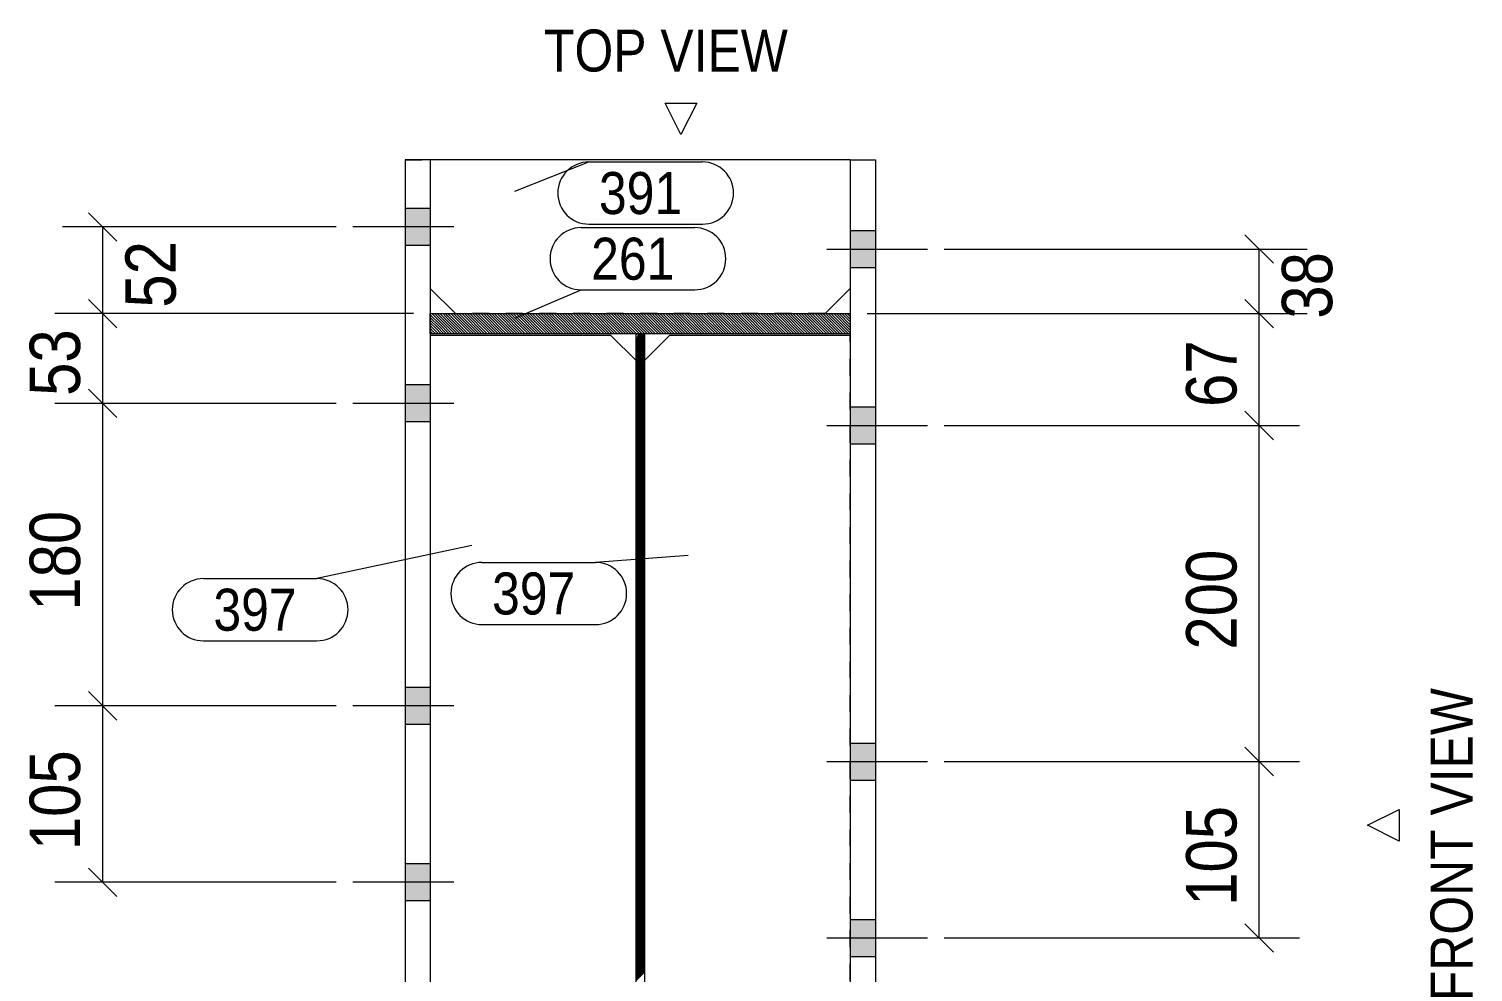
# Model space of a CAD drawing. Header units: millimetres. Extents: x 2 to 825, y 1 to 579.
# Drawn here: x 438.3 to 524.3, y 93 to 149.1 of the extents above; entities that cross this region are included whole.
import ezdxf

# ---------------------------------------------------------------- set-up
doc = ezdxf.new("R2010")
doc.units = ezdxf.units.MM
doc.linetypes.add('XKITLINE00', pattern=[0])
doc.linetypes.add('XKITLINE01', pattern=[4, 1, -1, 1, -1])
for name, color, linetype, lineweight in [('Bolt', 3, 'Continuous', 0), ('Dimensions', 7, 'Continuous', 0), ('OtherObjectType', 7, 'Continuous', 0), ('Part', 2, 'Continuous', 0), ('PartMark', 7, 'Continuous', 0)]:
    doc.layers.add(name, color=color, linetype=linetype, lineweight=lineweight)
doc.styles.add('ARIAL', font='ARIAL.TTF')

# ---------------------------------------------------------------- blocks, each defined once
blk = doc.blocks.new('*A1')
at = {"layer": 'Part', "color": 7, "linetype": 'XKITLINE00', "lineweight": 0}
for p, q in [((474.423, 130.542), (474.854, 130.974)), ((474.423, 130.475), (474.906, 130.958)), ((474.423, 130.408), (474.917, 130.902)), ((474.423, 130.34), (474.923, 130.84)), ((474.423, 130.273), (474.923, 130.773)), ((474.423, 130.206), (474.923, 130.706)), ((474.426, 130.612), (474.79, 130.976)), ((474.441, 130.695), (474.722, 130.976)), ((474.487, 130.809), (474.655, 130.976)), ((474.423, 130.138), (474.923, 130.638)), ((474.423, 130.071), (474.923, 130.571)), ((474.423, 130.003), (474.923, 130.503)), ((474.423, 129.936), (474.923, 130.436)), ((474.423, 129.869), (474.923, 130.369)), ((474.423, 129.801), (474.923, 130.301)), ((474.423, 129.734), (474.923, 130.234)), ((474.423, 129.667), (474.923, 130.167)), ((474.423, 129.599), (474.923, 130.099)), ((474.423, 129.532), (474.923, 130.032)), ((474.423, 129.465), (474.923, 129.965)), ((474.423, 129.397), (474.923, 129.897)), ((474.423, 129.33), (474.923, 129.83)), ((474.423, 129.263), (474.923, 129.763)), ((474.423, 129.195), (474.923, 129.695)), ((474.423, 129.128), (474.923, 129.628)), ((474.423, 129.061), (474.923, 129.561)), ((474.423, 128.993), (474.923, 129.493)), ((474.423, 128.926), (474.923, 129.426)), ((474.423, 128.858), (474.923, 129.358)), ((474.423, 128.791), (474.923, 129.291)), ((474.423, 128.724), (474.923, 129.224)), ((474.423, 128.656), (474.923, 129.156)), ((474.423, 128.589), (474.923, 129.089)), ((474.423, 128.522), (474.923, 129.022)), ((474.423, 128.454), (474.923, 128.954)), ((474.423, 128.387), (474.923, 128.887)), ((474.423, 128.32), (474.923, 128.82)), ((474.423, 128.252), (474.923, 128.752)), ((474.423, 128.185), (474.923, 128.685)), ((474.423, 128.118), (474.923, 128.618)), ((474.423, 128.05), (474.923, 128.55)), ((474.423, 127.983), (474.923, 128.483)), ((474.423, 127.916), (474.923, 128.416)), ((474.423, 127.848), (474.923, 128.348)), ((474.423, 127.781), (474.923, 128.281)), ((474.423, 127.714), (474.923, 128.214)), ((474.423, 127.646), (474.923, 128.146)), ((474.423, 127.579), (474.923, 128.079)), ((474.423, 127.511), (474.923, 128.011)), ((474.423, 127.444), (474.923, 127.944)), ((474.423, 127.377), (474.923, 127.877)), ((474.423, 127.309), (474.923, 127.809)), ((474.423, 127.242), (474.923, 127.742)), ((474.423, 127.175), (474.923, 127.675)), ((474.423, 127.107), (474.923, 127.607)), ((474.423, 127.04), (474.923, 127.54)), ((474.423, 126.973), (474.923, 127.473)), ((474.423, 126.905), (474.923, 127.405)), ((474.423, 126.838), (474.923, 127.338)), ((474.423, 126.771), (474.923, 127.271)), ((474.423, 126.703), (474.923, 127.203)), ((474.423, 126.636), (474.923, 127.136)), ((474.423, 126.569), (474.923, 127.069)), ((474.423, 126.501), (474.923, 127.001)), ((474.423, 126.434), (474.923, 126.934)), ((474.423, 126.366), (474.923, 126.866)), ((474.423, 126.299), (474.923, 126.799)), ((474.423, 126.232), (474.923, 126.732)), ((474.423, 126.164), (474.923, 126.664)), ((474.423, 126.097), (474.923, 126.597)), ((474.423, 126.03), (474.923, 126.53)), ((474.423, 125.962), (474.923, 126.462)), ((474.423, 125.895), (474.923, 126.395)), ((474.423, 125.828), (474.923, 126.328)), ((474.423, 125.76), (474.923, 126.26)), ((474.423, 125.693), (474.923, 126.193)), ((474.423, 125.626), (474.923, 126.126)), ((474.423, 125.558), (474.923, 126.058)), ((474.423, 125.491), (474.923, 125.991)), ((474.423, 125.424), (474.923, 125.924)), ((474.423, 125.356), (474.923, 125.856)), ((474.423, 125.289), (474.923, 125.789)), ((474.423, 125.221), (474.923, 125.721)), ((474.423, 125.154), (474.923, 125.654)), ((474.423, 125.087), (474.923, 125.587)), ((474.423, 125.019), (474.923, 125.519)), ((474.423, 124.952), (474.923, 125.452)), ((474.423, 124.885), (474.923, 125.385)), ((474.423, 124.817), (474.923, 125.317)), ((474.423, 124.75), (474.923, 125.25)), ((474.423, 124.683), (474.923, 125.183)), ((474.423, 124.615), (474.923, 125.115)), ((474.423, 124.548), (474.923, 125.048)), ((474.423, 124.481), (474.923, 124.981)), ((474.423, 124.413), (474.923, 124.913)), ((474.423, 124.346), (474.923, 124.846)), ((474.423, 124.279), (474.923, 124.779)), ((474.423, 124.211), (474.923, 124.711)), ((474.423, 124.144), (474.923, 124.644)), ((474.423, 124.076), (474.923, 124.576)), ((474.423, 124.009), (474.923, 124.509)), ((474.423, 123.942), (474.923, 124.442)), ((474.423, 123.874), (474.923, 124.374)), ((474.423, 123.807), (474.923, 124.307)), ((474.423, 123.74), (474.923, 124.24)), ((474.423, 123.672), (474.923, 124.172)), ((474.423, 123.605), (474.923, 124.105)), ((474.423, 123.538), (474.923, 124.038)), ((474.423, 123.47), (474.923, 123.97)), ((474.423, 123.403), (474.923, 123.903)), ((474.423, 123.336), (474.923, 123.836)), ((474.423, 123.268), (474.923, 123.768)), ((474.423, 123.201), (474.923, 123.701)), ((474.423, 123.134), (474.923, 123.634)), ((474.423, 123.066), (474.923, 123.566)), ((474.423, 122.999), (474.923, 123.499)), ((474.423, 122.932), (474.923, 123.432)), ((474.423, 122.864), (474.923, 123.364)), ((474.423, 122.797), (474.923, 123.297)), ((474.423, 122.729), (474.923, 123.229)), ((474.423, 122.662), (474.923, 123.162)), ((474.423, 122.595), (474.923, 123.095)), ((474.423, 122.527), (474.923, 123.027)), ((474.423, 122.46), (474.923, 122.96)), ((474.423, 122.393), (474.923, 122.893)), ((474.423, 122.325), (474.923, 122.825)), ((474.423, 122.258), (474.923, 122.758)), ((474.423, 122.191), (474.923, 122.691)), ((474.423, 122.123), (474.923, 122.623)), ((474.423, 122.056), (474.923, 122.556)), ((474.423, 121.989), (474.923, 122.489)), ((474.423, 121.921), (474.923, 122.421)), ((474.423, 121.854), (474.923, 122.354)), ((474.423, 121.787), (474.923, 122.287)), ((474.423, 121.719), (474.923, 122.219)), ((474.423, 121.652), (474.923, 122.152)), ((474.423, 121.584), (474.923, 122.084)), ((474.423, 121.517), (474.923, 122.017)), ((474.423, 121.45), (474.923, 121.95)), ((474.423, 121.382), (474.923, 121.882)), ((474.423, 121.315), (474.923, 121.815)), ((474.423, 121.248), (474.923, 121.748)), ((474.423, 121.18), (474.923, 121.68)), ((474.423, 121.113), (474.923, 121.613)), ((474.423, 121.046), (474.923, 121.546)), ((474.423, 120.978), (474.923, 121.478)), ((474.423, 120.911), (474.923, 121.411)), ((474.423, 120.844), (474.923, 121.344)), ((474.423, 120.776), (474.923, 121.276)), ((474.423, 120.709), (474.923, 121.209)), ((474.423, 120.642), (474.923, 121.142)), ((474.423, 120.574), (474.923, 121.074)), ((474.423, 120.507), (474.923, 121.007)), ((474.423, 120.439), (474.923, 120.939)), ((474.423, 120.372), (474.923, 120.872)), ((474.423, 120.305), (474.923, 120.805)), ((474.423, 120.237), (474.923, 120.737)), ((474.423, 120.17), (474.923, 120.67)), ((474.423, 120.103), (474.923, 120.603)), ((474.423, 120.035), (474.923, 120.535)), ((474.423, 119.968), (474.923, 120.468)), ((474.423, 119.901), (474.923, 120.401)), ((474.423, 119.833), (474.923, 120.333)), ((474.423, 119.766), (474.923, 120.266)), ((474.423, 119.699), (474.923, 120.199)), ((474.423, 119.631), (474.923, 120.131)), ((474.423, 119.564), (474.923, 120.064)), ((474.423, 119.497), (474.923, 119.997)), ((474.423, 119.429), (474.923, 119.929)), ((474.423, 119.362), (474.923, 119.862)), ((474.423, 119.295), (474.923, 119.795)), ((474.423, 119.227), (474.923, 119.727)), ((474.423, 119.16), (474.923, 119.66)), ((474.423, 119.092), (474.923, 119.592)), ((474.423, 119.025), (474.923, 119.525)), ((474.423, 118.958), (474.923, 119.458)), ((474.423, 118.89), (474.923, 119.39)), ((474.423, 118.823), (474.923, 119.323)), ((474.423, 118.756), (474.923, 119.256)), ((474.423, 118.688), (474.923, 119.188)), ((474.423, 118.621), (474.923, 119.121)), ((474.423, 118.554), (474.923, 119.054)), ((474.423, 118.486), (474.923, 118.986)), ((474.423, 118.419), (474.923, 118.919)), ((474.423, 118.352), (474.923, 118.852)), ((474.423, 118.284), (474.923, 118.784)), ((474.423, 118.217), (474.923, 118.717)), ((474.423, 118.15), (474.923, 118.65)), ((474.423, 118.082), (474.923, 118.582)), ((474.423, 118.015), (474.923, 118.515)), ((474.423, 117.947), (474.923, 118.447)), ((474.423, 117.88), (474.923, 118.38)), ((474.423, 117.813), (474.923, 118.313)), ((474.423, 117.745), (474.923, 118.245)), ((474.423, 117.678), (474.923, 118.178)), ((474.423, 117.611), (474.923, 118.111)), ((474.423, 117.543), (474.923, 118.043)), ((474.423, 117.476), (474.923, 117.976)), ((474.423, 117.409), (474.923, 117.909)), ((474.423, 117.341), (474.923, 117.841)), ((474.423, 117.274), (474.923, 117.774)), ((474.423, 117.207), (474.923, 117.707)), ((474.423, 117.139), (474.923, 117.639)), ((474.423, 117.072), (474.923, 117.572)), ((474.423, 117.005), (474.923, 117.505)), ((474.423, 116.937), (474.923, 117.437)), ((474.423, 116.87), (474.923, 117.37)), ((474.423, 116.802), (474.923, 117.302)), ((474.423, 116.735), (474.923, 117.235)), ((474.423, 116.668), (474.923, 117.168)), ((474.423, 116.6), (474.923, 117.1)), ((474.423, 116.533), (474.923, 117.033)), ((474.423, 116.466), (474.923, 116.966)), ((474.423, 116.398), (474.923, 116.898)), ((474.423, 116.331), (474.923, 116.831)), ((474.423, 116.264), (474.923, 116.764)), ((474.423, 116.196), (474.923, 116.696)), ((474.423, 116.129), (474.923, 116.629)), ((474.423, 116.062), (474.923, 116.562)), ((474.423, 115.994), (474.923, 116.494)), ((474.423, 115.927), (474.923, 116.427)), ((474.423, 115.86), (474.923, 116.36)), ((474.423, 115.792), (474.923, 116.292)), ((474.423, 115.725), (474.923, 116.225)), ((474.423, 115.658), (474.923, 116.158)), ((474.423, 115.59), (474.923, 116.09)), ((474.423, 115.523), (474.923, 116.023)), ((474.423, 115.455), (474.923, 115.955)), ((474.423, 115.388), (474.923, 115.888)), ((474.423, 115.321), (474.923, 115.821)), ((474.423, 115.253), (474.923, 115.753)), ((474.423, 115.186), (474.923, 115.686)), ((474.423, 115.119), (474.923, 115.619)), ((474.423, 115.051), (474.923, 115.551)), ((474.423, 114.984), (474.923, 115.484)), ((474.423, 114.917), (474.923, 115.417)), ((474.423, 114.849), (474.923, 115.349)), ((474.423, 114.782), (474.923, 115.282)), ((474.423, 114.715), (474.923, 115.215)), ((474.423, 114.647), (474.923, 115.147)), ((474.423, 114.58), (474.923, 115.08)), ((474.423, 114.513), (474.923, 115.013)), ((474.423, 114.445), (474.923, 114.945)), ((474.423, 114.378), (474.923, 114.878)), ((474.423, 114.31), (474.923, 114.81)), ((474.423, 114.243), (474.923, 114.743)), ((474.423, 114.176), (474.923, 114.676)), ((474.423, 114.108), (474.923, 114.608)), ((474.423, 114.041), (474.923, 114.541)), ((474.423, 113.974), (474.923, 114.474)), ((474.423, 113.906), (474.923, 114.406)), ((474.423, 113.839), (474.923, 114.339)), ((474.423, 113.772), (474.923, 114.272)), ((474.423, 113.704), (474.923, 114.204)), ((474.423, 113.637), (474.923, 114.137)), ((474.423, 113.57), (474.923, 114.07)), ((474.423, 113.502), (474.923, 114.002)), ((474.423, 113.435), (474.923, 113.935)), ((474.423, 113.368), (474.923, 113.868)), ((474.423, 113.3), (474.923, 113.8)), ((474.423, 113.233), (474.923, 113.733)), ((474.423, 113.165), (474.923, 113.665)), ((474.423, 113.098), (474.923, 113.598)), ((474.423, 113.031), (474.923, 113.531)), ((474.423, 112.963), (474.923, 113.463)), ((474.423, 112.896), (474.923, 113.396)), ((474.423, 112.829), (474.923, 113.329)), ((474.423, 112.761), (474.923, 113.261)), ((474.423, 112.694), (474.923, 113.194)), ((474.423, 112.627), (474.923, 113.127)), ((474.423, 112.559), (474.923, 113.059)), ((474.423, 112.492), (474.923, 112.992)), ((474.423, 112.425), (474.923, 112.925)), ((474.423, 112.357), (474.923, 112.857)), ((474.423, 112.29), (474.923, 112.79)), ((474.423, 112.223), (474.923, 112.723)), ((474.423, 112.155), (474.923, 112.655)), ((474.423, 112.088), (474.923, 112.588)), ((474.423, 112.021), (474.923, 112.521)), ((474.423, 111.953), (474.923, 112.453)), ((474.423, 111.886), (474.923, 112.386)), ((474.423, 111.818), (474.923, 112.318)), ((474.423, 111.751), (474.923, 112.251)), ((474.423, 111.684), (474.923, 112.184)), ((474.423, 111.616), (474.923, 112.116)), ((474.423, 111.549), (474.923, 112.049)), ((474.423, 111.482), (474.923, 111.982)), ((474.423, 111.414), (474.923, 111.914)), ((474.423, 111.347), (474.923, 111.847)), ((474.423, 111.28), (474.923, 111.78)), ((474.423, 111.212), (474.923, 111.712)), ((474.423, 111.145), (474.923, 111.645)), ((474.423, 111.078), (474.923, 111.578)), ((474.423, 111.01), (474.923, 111.51)), ((474.423, 110.943), (474.923, 111.443)), ((474.423, 110.876), (474.923, 111.376)), ((474.423, 110.808), (474.923, 111.308)), ((474.454, 110.772), (474.923, 111.241)), ((474.488, 110.738), (474.923, 111.173)), ((474.521, 110.704), (474.923, 111.106)), ((474.555, 110.671), (474.923, 111.039)), ((474.589, 110.637), (474.923, 110.971)), ((474.423, 110.741), (474.454, 110.772)), ((474.423, 110.673), (474.488, 110.738)), ((474.423, 110.606), (474.521, 110.704)), ((474.423, 110.539), (474.555, 110.671)), ((474.423, 110.471), (474.589, 110.637)), ((474.423, 110.404), (474.622, 110.603)), ((474.423, 110.337), (474.656, 110.57)), ((474.423, 110.269), (474.69, 110.536)), ((474.423, 110.202), (474.723, 110.502)), ((474.423, 110.135), (474.757, 110.469)), ((474.423, 110.067), (474.791, 110.435)), ((474.423, 110), (474.824, 110.401)), ((474.423, 109.933), (474.858, 110.368)), ((474.423, 109.865), (474.892, 110.334)), ((474.423, 109.798), (474.923, 110.298)), ((474.423, 109.731), (474.923, 110.231)), ((474.423, 109.663), (474.923, 110.163)), ((474.423, 109.596), (474.923, 110.096)), ((474.622, 110.603), (474.923, 110.904)), ((474.656, 110.57), (474.923, 110.837)), ((474.69, 110.536), (474.923, 110.769)), ((474.723, 110.502), (474.923, 110.702)), ((474.757, 110.469), (474.923, 110.635)), ((474.791, 110.435), (474.923, 110.567)), ((474.824, 110.401), (474.923, 110.5)), ((474.858, 110.368), (474.923, 110.433)), ((474.892, 110.334), (474.923, 110.365)), ((474.423, 109.528), (474.923, 110.028)), ((474.423, 109.461), (474.923, 109.961)), ((474.423, 109.394), (474.923, 109.894)), ((474.423, 109.326), (474.923, 109.826)), ((474.423, 109.259), (474.923, 109.759)), ((474.423, 109.192), (474.923, 109.692)), ((474.423, 109.124), (474.923, 109.624)), ((474.423, 109.057), (474.923, 109.557)), ((474.423, 108.99), (474.923, 109.49)), ((474.423, 108.922), (474.923, 109.422)), ((474.423, 108.855), (474.923, 109.355)), ((474.423, 108.788), (474.923, 109.288)), ((474.423, 108.72), (474.923, 109.22)), ((474.423, 108.653), (474.923, 109.153)), ((474.423, 108.586), (474.923, 109.086)), ((474.423, 108.518), (474.923, 109.018)), ((474.423, 108.451), (474.923, 108.951)), ((474.423, 108.383), (474.923, 108.883)), ((474.423, 108.316), (474.923, 108.816)), ((474.423, 108.249), (474.923, 108.749)), ((474.423, 108.181), (474.923, 108.681)), ((474.423, 108.114), (474.923, 108.614)), ((474.423, 108.047), (474.923, 108.547)), ((474.423, 107.979), (474.923, 108.479)), ((474.423, 107.912), (474.923, 108.412)), ((474.423, 107.845), (474.923, 108.345)), ((474.423, 107.777), (474.923, 108.277)), ((474.423, 107.71), (474.923, 108.21)), ((474.423, 107.643), (474.923, 108.143)), ((474.423, 107.575), (474.923, 108.075)), ((474.423, 107.508), (474.923, 108.008)), ((474.423, 107.441), (474.923, 107.941)), ((474.423, 107.373), (474.923, 107.873)), ((474.423, 107.306), (474.923, 107.806)), ((474.423, 107.239), (474.923, 107.739)), ((474.423, 107.171), (474.923, 107.671)), ((474.423, 107.104), (474.923, 107.604)), ((474.423, 107.036), (474.923, 107.536)), ((474.423, 106.969), (474.923, 107.469)), ((474.423, 106.902), (474.923, 107.402)), ((474.423, 106.834), (474.923, 107.334)), ((474.423, 106.767), (474.923, 107.267)), ((474.423, 106.7), (474.923, 107.2)), ((474.423, 106.632), (474.923, 107.132)), ((474.423, 106.565), (474.923, 107.065)), ((474.423, 106.498), (474.923, 106.998)), ((474.423, 106.43), (474.923, 106.93)), ((474.423, 106.363), (474.923, 106.863)), ((474.423, 106.296), (474.923, 106.796)), ((474.423, 106.228), (474.923, 106.728)), ((474.423, 106.161), (474.923, 106.661)), ((474.423, 106.094), (474.923, 106.594)), ((474.423, 106.026), (474.923, 106.526)), ((474.423, 105.959), (474.923, 106.459)), ((474.423, 105.891), (474.923, 106.391)), ((474.423, 105.824), (474.923, 106.324)), ((474.423, 105.757), (474.923, 106.257)), ((474.423, 105.689), (474.923, 106.189)), ((474.423, 105.622), (474.923, 106.122)), ((474.423, 105.555), (474.923, 106.055)), ((474.423, 105.487), (474.923, 105.987)), ((474.423, 105.42), (474.923, 105.92)), ((474.423, 105.353), (474.923, 105.853)), ((474.423, 105.285), (474.923, 105.785)), ((474.423, 105.218), (474.923, 105.718)), ((474.423, 105.151), (474.923, 105.651)), ((474.423, 105.083), (474.923, 105.583)), ((474.423, 105.016), (474.923, 105.516)), ((474.423, 104.949), (474.923, 105.449)), ((474.423, 104.881), (474.923, 105.381)), ((474.423, 104.814), (474.923, 105.314)), ((474.423, 104.746), (474.923, 105.246)), ((474.423, 104.679), (474.923, 105.179)), ((474.423, 104.612), (474.923, 105.112)), ((474.423, 104.544), (474.923, 105.044)), ((474.423, 104.477), (474.923, 104.977)), ((474.423, 104.41), (474.923, 104.91)), ((474.423, 104.342), (474.923, 104.842)), ((474.423, 104.275), (474.923, 104.775)), ((474.423, 104.208), (474.923, 104.708)), ((474.423, 104.14), (474.923, 104.64)), ((474.423, 104.073), (474.923, 104.573)), ((474.423, 104.006), (474.923, 104.506)), ((474.423, 103.938), (474.923, 104.438)), ((474.423, 103.871), (474.923, 104.371)), ((474.423, 103.804), (474.923, 104.304)), ((474.423, 103.736), (474.923, 104.236)), ((474.423, 103.669), (474.923, 104.169)), ((474.423, 103.602), (474.923, 104.102)), ((474.423, 103.534), (474.923, 104.034)), ((474.423, 103.467), (474.923, 103.967)), ((474.423, 103.399), (474.923, 103.899)), ((474.423, 103.332), (474.923, 103.832)), ((474.423, 103.265), (474.923, 103.765)), ((474.423, 103.197), (474.923, 103.697)), ((474.423, 103.13), (474.923, 103.63)), ((474.423, 103.063), (474.923, 103.563)), ((474.423, 102.995), (474.923, 103.495)), ((474.423, 102.928), (474.923, 103.428)), ((474.423, 102.861), (474.923, 103.361)), ((474.423, 102.793), (474.923, 103.293)), ((474.423, 102.726), (474.923, 103.226)), ((474.423, 102.659), (474.923, 103.159)), ((474.423, 102.591), (474.923, 103.091)), ((474.423, 102.524), (474.923, 103.024)), ((474.423, 102.457), (474.923, 102.957)), ((474.423, 102.389), (474.923, 102.889)), ((474.423, 102.322), (474.923, 102.822)), ((474.423, 102.254), (474.923, 102.754)), ((474.423, 102.187), (474.923, 102.687)), ((474.423, 102.12), (474.923, 102.62)), ((474.423, 102.052), (474.923, 102.552)), ((474.423, 101.985), (474.923, 102.485)), ((474.423, 101.918), (474.923, 102.418)), ((474.423, 101.85), (474.923, 102.35)), ((474.423, 101.783), (474.923, 102.283)), ((474.423, 101.716), (474.923, 102.216)), ((474.423, 101.648), (474.923, 102.148)), ((474.423, 101.581), (474.923, 102.081)), ((474.423, 101.514), (474.923, 102.014)), ((474.423, 101.446), (474.923, 101.946)), ((474.423, 101.379), (474.923, 101.879)), ((474.423, 101.312), (474.923, 101.812)), ((474.423, 101.244), (474.923, 101.744)), ((474.423, 101.177), (474.923, 101.677)), ((474.423, 101.109), (474.923, 101.609)), ((474.423, 101.042), (474.923, 101.542)), ((474.423, 100.975), (474.923, 101.475)), ((474.423, 100.907), (474.923, 101.407)), ((474.423, 100.84), (474.923, 101.34)), ((474.423, 100.773), (474.923, 101.273)), ((474.423, 100.705), (474.923, 101.205)), ((474.423, 100.638), (474.923, 101.138)), ((474.423, 100.571), (474.923, 101.071)), ((474.423, 100.503), (474.923, 101.003)), ((474.423, 100.436), (474.923, 100.936)), ((474.423, 100.369), (474.923, 100.869)), ((474.423, 100.301), (474.923, 100.801)), ((474.423, 100.234), (474.923, 100.734)), ((474.423, 100.167), (474.923, 100.667)), ((474.423, 100.099), (474.923, 100.599)), ((474.423, 100.032), (474.923, 100.532)), ((474.423, 99.965), (474.923, 100.465)), ((474.423, 99.897), (474.923, 100.397)), ((474.423, 99.83), (474.923, 100.33)), ((474.423, 99.762), (474.923, 100.262)), ((474.423, 99.695), (474.923, 100.195)), ((474.423, 99.628), (474.923, 100.128)), ((474.423, 99.56), (474.923, 100.06)), ((474.423, 99.493), (474.923, 99.993)), ((474.423, 99.426), (474.923, 99.926)), ((474.423, 99.358), (474.923, 99.858)), ((474.423, 99.291), (474.923, 99.791)), ((474.423, 99.224), (474.923, 99.724)), ((474.423, 99.156), (474.923, 99.656)), ((474.423, 99.089), (474.923, 99.589)), ((474.423, 99.022), (474.923, 99.522)), ((474.423, 98.954), (474.923, 99.454)), ((474.423, 98.887), (474.923, 99.387)), ((474.423, 98.82), (474.923, 99.32)), ((474.423, 98.752), (474.923, 99.252)), ((474.423, 98.685), (474.923, 99.185)), ((474.423, 98.617), (474.923, 99.117)), ((474.423, 98.55), (474.923, 99.05)), ((474.423, 98.483), (474.923, 98.983)), ((474.423, 98.415), (474.923, 98.915)), ((474.423, 98.348), (474.923, 98.848)), ((474.423, 98.281), (474.923, 98.781)), ((474.423, 98.213), (474.923, 98.713)), ((474.423, 98.146), (474.923, 98.646)), ((474.423, 98.079), (474.923, 98.579)), ((474.423, 98.011), (474.923, 98.511)), ((474.423, 97.944), (474.923, 98.444)), ((474.423, 97.877), (474.923, 98.377)), ((474.423, 97.809), (474.923, 98.309)), ((474.423, 97.742), (474.923, 98.242)), ((474.423, 97.675), (474.923, 98.175)), ((474.423, 97.607), (474.923, 98.107)), ((474.423, 97.54), (474.923, 98.04)), ((474.423, 97.472), (474.923, 97.972)), ((474.423, 97.405), (474.923, 97.905)), ((474.423, 97.338), (474.923, 97.838)), ((474.423, 97.27), (474.923, 97.77)), ((474.423, 97.203), (474.923, 97.703)), ((474.423, 97.136), (474.923, 97.636)), ((474.423, 97.068), (474.923, 97.568)), ((474.423, 97.001), (474.923, 97.501)), ((474.423, 96.934), (474.923, 97.434)), ((474.423, 96.866), (474.923, 97.366)), ((474.423, 96.799), (474.923, 97.299)), ((474.423, 96.732), (474.923, 97.232)), ((474.423, 96.664), (474.923, 97.164)), ((474.423, 96.597), (474.923, 97.097)), ((474.423, 96.53), (474.923, 97.03)), ((474.423, 96.462), (474.923, 96.962)), ((474.423, 96.395), (474.923, 96.895)), ((474.423, 96.328), (474.923, 96.828)), ((474.423, 96.26), (474.923, 96.76)), ((474.423, 96.193), (474.923, 96.693)), ((474.423, 96.125), (474.923, 96.625)), ((474.423, 96.058), (474.923, 96.558)), ((474.423, 95.991), (474.923, 96.491)), ((474.423, 95.923), (474.923, 96.423)), ((474.423, 95.856), (474.923, 96.356)), ((474.423, 95.789), (474.923, 96.289)), ((474.423, 95.721), (474.923, 96.221)), ((474.423, 95.654), (474.923, 96.154)), ((474.423, 95.587), (474.923, 96.087)), ((474.423, 95.519), (474.923, 96.019)), ((474.423, 95.452), (474.923, 95.952)), ((474.423, 95.385), (474.923, 95.885)), ((474.423, 95.317), (474.923, 95.817)), ((474.423, 95.25), (474.923, 95.75)), ((474.423, 95.183), (474.923, 95.683)), ((474.423, 95.115), (474.923, 95.615)), ((474.423, 95.048), (474.923, 95.548)), ((474.423, 94.98), (474.923, 95.48)), ((474.423, 94.913), (474.923, 95.413)), ((474.423, 94.846), (474.923, 95.346)), ((474.423, 94.778), (474.923, 95.278)), ((474.423, 94.711), (474.923, 95.211)), ((474.423, 94.644), (474.923, 95.144)), ((474.423, 94.576), (474.923, 95.076)), ((474.423, 94.509), (474.923, 95.009)), ((474.423, 94.442), (474.923, 94.942)), ((474.423, 94.374), (474.923, 94.874)), ((474.423, 94.307), (474.923, 94.807)), ((474.423, 94.24), (474.923, 94.74)), ((474.423, 94.172), (474.923, 94.672)), ((474.423, 94.105), (474.923, 94.605)), ((474.423, 94.038), (474.923, 94.538)), ((474.423, 93.97), (474.923, 94.47)), ((474.423, 93.903), (474.923, 94.403)), ((474.423, 93.835), (474.923, 94.335)), ((474.423, 93.768), (474.923, 94.268)), ((474.423, 93.701), (474.923, 94.201)), ((474.423, 93.633), (474.923, 94.133)), ((474.423, 93.566), (474.923, 94.066)), ((474.423, 93.499), (474.923, 93.999)), ((474.423, 93.431), (474.923, 93.931)), ((474.423, 93.364), (474.923, 93.864)), ((474.423, 93.297), (474.923, 93.797)), ((474.423, 93.229), (474.923, 93.729)), ((474.423, 93.162), (474.923, 93.662)), ((474.423, 93.095), (474.923, 93.595)), ((474.423, 93.027), (474.923, 93.527)), ((474.423, 92.96), (474.923, 93.46)), ((474.423, 92.893), (474.923, 93.393)), ((474.423, 92.825), (474.923, 93.325)), ((474.423, 92.758), (474.923, 93.258)), ((474.423, 92.691), (474.923, 93.191)), ((474.423, 92.623), (474.923, 93.123)), ((474.423, 92.556), (474.923, 93.056)), ((474.423, 92.488), (474.923, 92.988))]:
    blk.add_line(p, q, dxfattribs=at)
blk = doc.blocks.new('*A2')
at = {"layer": 'Part', "color": 7, "linetype": 'XKITLINE00', "lineweight": 0}
for p, q in [((462.739, 131.542), (462.173, 132.108)), ((462.658, 131.461), (462.173, 131.946)), ((462.577, 131.381), (462.173, 131.785)), ((462.496, 131.3), (462.173, 131.623)), ((462.819, 131.623), (462.266, 132.176)), ((462.9, 131.704), (462.428, 132.176)), ((462.981, 131.785), (462.589, 132.176)), ((463.062, 131.866), (462.751, 132.176)), ((463.466, 130.976), (462.819, 131.623)), ((463.628, 130.976), (462.9, 131.704)), ((463.143, 131.946), (462.913, 132.176)), ((463.789, 130.976), (462.981, 131.785)), ((463.951, 130.976), (463.062, 131.866)), ((463.224, 132.027), (463.074, 132.176)), ((464.113, 130.976), (463.143, 131.946)), ((464.274, 130.976), (463.224, 132.027)), ((463.304, 132.108), (463.236, 132.176)), ((464.436, 130.976), (463.304, 132.108)), ((464.598, 130.976), (463.398, 132.176)), ((464.759, 130.976), (463.559, 132.176)), ((464.921, 130.976), (463.721, 132.176)), ((465.082, 130.976), (463.882, 132.176)), ((465.244, 130.976), (464.044, 132.176)), ((465.406, 130.976), (464.206, 132.176)), ((465.567, 130.976), (464.367, 132.176)), ((465.729, 130.976), (464.529, 132.176)), ((465.891, 130.976), (464.691, 132.176)), ((466.052, 130.976), (464.852, 132.176)), ((466.214, 130.976), (465.014, 132.176)), ((466.376, 130.976), (465.176, 132.176)), ((466.537, 130.976), (465.337, 132.176)), ((466.699, 130.976), (465.499, 132.176)), ((466.861, 130.976), (465.661, 132.176)), ((467.022, 130.976), (465.822, 132.176)), ((467.184, 130.976), (465.984, 132.176)), ((467.346, 130.976), (466.146, 132.176)), ((467.507, 130.976), (466.307, 132.176)), ((467.669, 130.976), (466.469, 132.176)), ((467.83, 130.976), (466.63, 132.176)), ((467.992, 130.976), (466.792, 132.176)), ((468.154, 130.976), (466.954, 132.176)), ((468.315, 130.976), (467.115, 132.176)), ((468.477, 130.976), (467.277, 132.176)), ((468.639, 130.976), (467.439, 132.176)), ((468.8, 130.976), (467.6, 132.176)), ((468.962, 130.976), (467.762, 132.176)), ((469.124, 130.976), (467.924, 132.176)), ((469.285, 130.976), (468.085, 132.176)), ((469.447, 130.976), (468.247, 132.176)), ((469.609, 130.976), (468.409, 132.176)), ((469.77, 130.976), (468.57, 132.176)), ((469.932, 130.976), (468.732, 132.176)), ((470.093, 130.976), (468.893, 132.176)), ((470.255, 130.976), (469.055, 132.176)), ((470.417, 130.976), (469.217, 132.176)), ((470.578, 130.976), (469.378, 132.176)), ((470.74, 130.976), (469.54, 132.176)), ((470.902, 130.976), (469.702, 132.176)), ((471.063, 130.976), (469.863, 132.176)), ((471.225, 130.976), (470.025, 132.176)), ((471.387, 130.976), (470.187, 132.176)), ((471.548, 130.976), (470.348, 132.176)), ((471.71, 130.976), (470.51, 132.176)), ((471.872, 130.976), (470.672, 132.176)), ((472.033, 130.976), (470.833, 132.176)), ((472.195, 130.976), (470.995, 132.176)), ((472.356, 130.976), (471.156, 132.176)), ((472.518, 130.976), (471.318, 132.176)), ((472.68, 130.976), (471.48, 132.176)), ((472.841, 130.976), (471.641, 132.176)), ((473.003, 130.976), (471.803, 132.176)), ((473.165, 130.976), (471.965, 132.176)), ((473.326, 130.976), (472.126, 132.176)), ((473.488, 130.976), (472.288, 132.176)), ((473.65, 130.976), (472.45, 132.176)), ((473.811, 130.976), (472.611, 132.176)), ((473.973, 130.976), (472.773, 132.176)), ((474.135, 130.976), (472.935, 132.176)), ((474.296, 130.976), (473.096, 132.176)), ((474.458, 130.976), (473.258, 132.176)), ((474.62, 130.976), (473.42, 132.176)), ((474.781, 130.976), (473.581, 132.176)), ((474.943, 130.976), (473.743, 132.176)), ((475.104, 130.976), (473.904, 132.176)), ((475.266, 130.976), (474.066, 132.176)), ((475.428, 130.976), (474.228, 132.176)), ((475.589, 130.976), (474.389, 132.176)), ((475.751, 130.976), (474.551, 132.176)), ((475.913, 130.976), (474.713, 132.176)), ((476.074, 130.976), (474.874, 132.176)), ((476.236, 130.976), (475.036, 132.176)), ((476.398, 130.976), (475.198, 132.176)), ((476.559, 130.976), (475.359, 132.176)), ((476.721, 130.976), (475.521, 132.176)), ((476.883, 130.976), (475.683, 132.176)), ((477.044, 130.976), (475.844, 132.176)), ((477.206, 130.976), (476.006, 132.176)), ((477.367, 130.976), (476.167, 132.176)), ((477.529, 130.976), (476.329, 132.176)), ((477.691, 130.976), (476.491, 132.176)), ((477.852, 130.976), (476.652, 132.176)), ((478.014, 130.976), (476.814, 132.176)), ((478.176, 130.976), (476.976, 132.176)), ((478.337, 130.976), (477.137, 132.176)), ((478.499, 130.976), (477.299, 132.176)), ((478.661, 130.976), (477.461, 132.176)), ((478.822, 130.976), (477.622, 132.176)), ((478.984, 130.976), (477.784, 132.176)), ((479.146, 130.976), (477.946, 132.176)), ((479.307, 130.976), (478.107, 132.176)), ((479.469, 130.976), (478.269, 132.176)), ((479.63, 130.976), (478.43, 132.176)), ((479.792, 130.976), (478.592, 132.176)), ((479.954, 130.976), (478.754, 132.176)), ((480.115, 130.976), (478.915, 132.176)), ((480.277, 130.976), (479.077, 132.176)), ((480.439, 130.976), (479.239, 132.176)), ((480.6, 130.976), (479.4, 132.176)), ((480.762, 130.976), (479.562, 132.176)), ((480.924, 130.976), (479.724, 132.176)), ((481.085, 130.976), (479.885, 132.176)), ((481.247, 130.976), (480.047, 132.176)), ((481.409, 130.976), (480.209, 132.176)), ((481.57, 130.976), (480.37, 132.176)), ((481.732, 130.976), (480.532, 132.176)), ((481.894, 130.976), (480.694, 132.176)), ((482.055, 130.976), (480.855, 132.176)), ((482.217, 130.976), (481.017, 132.176)), ((482.378, 130.976), (481.178, 132.176)), ((482.54, 130.976), (481.34, 132.176)), ((482.702, 130.976), (481.502, 132.176)), ((482.863, 130.976), (481.663, 132.176)), ((483.025, 130.976), (481.825, 132.176)), ((483.187, 130.976), (481.987, 132.176)), ((483.348, 130.976), (482.148, 132.176)), ((483.51, 130.976), (482.31, 132.176)), ((483.672, 130.976), (482.472, 132.176)), ((483.833, 130.976), (482.633, 132.176)), ((483.995, 130.976), (482.795, 132.176)), ((484.157, 130.976), (482.957, 132.176)), ((484.318, 130.976), (483.118, 132.176)), ((484.48, 130.976), (483.28, 132.176)), ((484.641, 130.976), (483.441, 132.176)), ((484.803, 130.976), (483.603, 132.176)), ((484.965, 130.976), (483.765, 132.176)), ((485.126, 130.976), (483.926, 132.176)), ((485.288, 130.976), (484.088, 132.176)), ((485.45, 130.976), (484.25, 132.176)), ((485.611, 130.976), (484.411, 132.176)), ((485.773, 130.976), (484.573, 132.176)), ((485.935, 130.976), (484.735, 132.176)), ((486.096, 130.976), (484.896, 132.176)), ((486.258, 130.976), (485.058, 132.176)), ((486.42, 130.976), (485.22, 132.176)), ((486.581, 130.976), (485.381, 132.176)), ((486.743, 130.976), (485.543, 132.176)), ((486.904, 130.976), (485.704, 132.176)), ((487.066, 130.976), (485.866, 132.176)), ((487.173, 131.031), (486.028, 132.176)), ((487.173, 131.193), (486.189, 132.176)), ((487.173, 131.355), (486.351, 132.176)), ((487.173, 131.516), (486.513, 132.176)), ((487.173, 131.678), (486.674, 132.176)), ((487.173, 131.84), (486.836, 132.176)), ((487.173, 132.001), (486.998, 132.176)), ((462.415, 131.219), (462.173, 131.461)), ((462.335, 131.138), (462.173, 131.3)), ((462.254, 131.057), (462.173, 131.138)), ((462.335, 130.976), (462.254, 131.057)), ((462.496, 130.976), (462.335, 131.138)), ((462.658, 130.976), (462.415, 131.219)), ((462.819, 130.976), (462.496, 131.3)), ((462.981, 130.976), (462.577, 131.381)), ((463.143, 130.976), (462.658, 131.461)), ((463.304, 130.976), (462.739, 131.542))]:
    blk.add_line(p, q, dxfattribs=at)
blk = doc.blocks.new('*A40')
at = {"layer": 'Bolt'}
for points in [[(488.673, 134.92), (487.173, 134.92), (487.173, 137.12), (488.673, 137.12)], [(488.673, 134.92), (487.173, 134.92), (487.173, 137.12), (488.673, 137.12)], [(488.673, 124.42), (487.173, 124.42), (487.173, 126.62), (488.673, 126.62)], [(488.673, 124.42), (487.173, 124.42), (487.173, 126.62), (488.673, 126.62)], [(488.673, 104.42), (487.173, 104.42), (487.173, 106.62), (488.673, 106.62)], [(488.673, 104.42), (487.173, 104.42), (487.173, 106.62), (488.673, 106.62)], [(488.673, 93.92), (487.173, 93.92), (487.173, 96.12), (488.673, 96.12)], [(488.673, 93.92), (487.173, 93.92), (487.173, 96.12), (488.673, 96.12)]]:
    blk.add_hatch(color=3, dxfattribs=at).paths.add_polyline_path(points, flags=17)
at = {"layer": 'Bolt', "color": 3, "linetype": 'XKITLINE00', "lineweight": 0}
for p, q in [((487.173, 137.12), (488.673, 137.12)), ((487.173, 137.12), (488.673, 137.12)), ((485.773, 136.02), (491.773, 136.02)), ((485.773, 136.02), (491.773, 136.02)), ((487.173, 134.92), (488.673, 134.92)), ((487.173, 134.92), (488.673, 134.92)), ((487.173, 126.62), (488.673, 126.62)), ((487.173, 126.62), (488.673, 126.62)), ((485.773, 125.52), (491.773, 125.52)), ((485.773, 125.52), (491.773, 125.52)), ((487.173, 124.42), (488.673, 124.42)), ((487.173, 124.42), (488.673, 124.42)), ((487.173, 106.62), (488.673, 106.62)), ((487.173, 106.62), (488.673, 106.62)), ((485.773, 105.52), (491.773, 105.52)), ((485.773, 105.52), (491.773, 105.52)), ((487.173, 104.42), (488.673, 104.42)), ((487.173, 104.42), (488.673, 104.42)), ((487.173, 96.12), (488.673, 96.12)), ((487.173, 96.12), (488.673, 96.12)), ((485.773, 95.02), (491.773, 95.02)), ((485.773, 95.02), (491.773, 95.02)), ((487.173, 93.92), (488.673, 93.92)), ((487.173, 93.92), (488.673, 93.92))]:
    blk.add_line(p, q, dxfattribs=at)
blk = doc.blocks.new('*A41')
at = {"layer": 'Bolt'}
for points in [[(462.173, 136.232), (460.673, 136.232), (460.673, 138.432), (462.173, 138.432)], [(462.173, 136.232), (460.673, 136.232), (460.673, 138.432), (462.173, 138.432)], [(462.173, 125.732), (460.673, 125.732), (460.673, 127.932), (462.173, 127.932)], [(462.173, 125.732), (460.673, 125.732), (460.673, 127.932), (462.173, 127.932)], [(462.173, 107.732), (460.673, 107.732), (460.673, 109.932), (462.173, 109.932)], [(462.173, 107.732), (460.673, 107.732), (460.673, 109.932), (462.173, 109.932)], [(462.173, 97.232), (460.673, 97.232), (460.673, 99.432), (462.173, 99.432)], [(462.173, 97.232), (460.673, 97.232), (460.673, 99.432), (462.173, 99.432)]]:
    blk.add_hatch(color=3, dxfattribs=at).paths.add_polyline_path(points, flags=17)
at = {"layer": 'Bolt', "color": 3, "linetype": 'XKITLINE00', "lineweight": 0}
for p, q in [((462.173, 138.432), (460.673, 138.432)), ((462.173, 138.432), (460.673, 138.432)), ((463.573, 137.332), (457.573, 137.332)), ((463.573, 137.332), (457.573, 137.332)), ((462.173, 136.232), (460.673, 136.232)), ((462.173, 136.232), (460.673, 136.232)), ((462.173, 127.932), (460.673, 127.932)), ((462.173, 127.932), (460.673, 127.932)), ((463.573, 126.832), (457.573, 126.832)), ((463.573, 126.832), (457.573, 126.832)), ((462.173, 125.732), (460.673, 125.732)), ((462.173, 125.732), (460.673, 125.732)), ((462.173, 109.932), (460.673, 109.932)), ((462.173, 109.932), (460.673, 109.932)), ((463.573, 108.832), (457.573, 108.832)), ((463.573, 108.832), (457.573, 108.832)), ((462.173, 107.732), (460.673, 107.732)), ((462.173, 107.732), (460.673, 107.732)), ((462.173, 99.432), (460.673, 99.432)), ((462.173, 99.432), (460.673, 99.432)), ((463.573, 98.332), (457.573, 98.332)), ((463.573, 98.332), (457.573, 98.332)), ((462.173, 97.232), (460.673, 97.232)), ((462.173, 97.232), (460.673, 97.232))]:
    blk.add_line(p, q, dxfattribs=at)
blk = doc.blocks.new('*A42')
at = {"layer": 'Part', "color": 2, "linetype": 'XKITLINE00', "lineweight": 0}
for p, q in [((474.423, 68.376), (474.423, 130.976)), ((474.423, 130.976), (474.923, 130.976)), ((474.923, 130.976), (474.923, 68.376))]:
    blk.add_line(p, q, dxfattribs=at)
blk = doc.blocks.new('*A43')
at = {"layer": 'Part', "color": 2, "linetype": 'XKITLINE00', "lineweight": 0}
for p, q in [((476.423, 130.876), (474.923, 129.376)), ((487.173, 130.876), (476.423, 130.876))]:
    blk.add_line(p, q, dxfattribs=at)
at = {"layer": 'Part', "color": 7, "linetype": 'XKITLINE01', "lineweight": 0}
for p, q in [((487.173, 68.476), (487.173, 130.876)), ((474.923, 129.376), (474.923, 69.976))]:
    blk.add_line(p, q, dxfattribs=at)
blk = doc.blocks.new('*A44')
at = {"layer": 'Part', "color": 2, "linetype": 'XKITLINE00', "lineweight": 0}
for p, q in [((472.923, 130.876), (462.173, 130.876)), ((474.423, 129.376), (472.923, 130.876))]:
    blk.add_line(p, q, dxfattribs=at)
at = {"layer": 'Part', "color": 7, "linetype": 'XKITLINE01', "lineweight": 0}
for p, q in [((462.173, 130.876), (462.173, 68.476)), ((474.423, 69.976), (474.423, 129.376))]:
    blk.add_line(p, q, dxfattribs=at)
blk = doc.blocks.new('*A45')
at = {"layer": 'Part', "color": 2, "linetype": 'XKITLINE00', "lineweight": 0}
for p, q in [((487.173, 141.332), (487.173, 132.176)), ((487.173, 141.332), (488.673, 141.332)), ((488.673, 141.332), (488.673, 66.176)), ((487.173, 130.976), (487.173, 68.376))]:
    blk.add_line(p, q, dxfattribs=at)
at = {"layer": 'Part', "color": 7, "linetype": 'XKITLINE01', "lineweight": 0}
for p, q in [((487.173, 141.332), (488.673, 141.332)), ((487.173, 132.176), (487.173, 130.976))]:
    blk.add_line(p, q, dxfattribs=at)
blk = doc.blocks.new('*A46')
at = {"layer": 'Part', "color": 2, "linetype": 'XKITLINE00', "lineweight": 0}
for p, q in [((462.173, 141.332), (460.673, 141.332)), ((460.673, 141.332), (460.673, 66.176)), ((462.173, 141.332), (462.173, 132.176)), ((462.173, 130.976), (462.173, 68.376))]:
    blk.add_line(p, q, dxfattribs=at)
at = {"layer": 'Part', "color": 7, "linetype": 'XKITLINE01', "lineweight": 0}
for p, q in [((460.673, 141.332), (462.173, 141.332)), ((462.173, 132.176), (462.173, 130.976))]:
    blk.add_line(p, q, dxfattribs=at)
blk = doc.blocks.new('*A47')
at = {"layer": 'Part', "color": 2, "linetype": 'XKITLINE00', "lineweight": 0}
for p, q in [((462.173, 130.976), (462.173, 132.176)), ((462.173, 132.176), (487.173, 132.176)), ((487.173, 132.176), (487.173, 130.976)), ((487.173, 130.976), (462.173, 130.976))]:
    blk.add_line(p, q, dxfattribs=at)
blk = doc.blocks.new('*A49')
at = {"layer": 'Part', "color": 2, "linetype": 'XKITLINE00', "lineweight": 0}
for p, q in [((487.173, 141.332), (462.173, 141.332)), ((462.173, 133.676), (463.673, 132.176)), ((487.173, 133.676), (485.673, 132.176))]:
    blk.add_line(p, q, dxfattribs=at)
at = {"layer": 'Part', "color": 7, "linetype": 'XKITLINE01', "lineweight": 0}
for p, q in [((462.173, 141.332), (462.173, 133.676)), ((487.173, 141.332), (487.173, 133.676)), ((485.673, 132.176), (463.673, 132.176))]:
    blk.add_line(p, q, dxfattribs=at)
blk = doc.blocks.new('*A128')
at = {"layer": 'Dimensions', "color": 7, "linetype": 'XKITLINE00', "lineweight": 0}
for p, q in [((510.671, 106.369), (512.368, 104.672)), ((492.773, 105.52), (513.919, 105.52)), ((511.519, 95.02), (511.519, 105.52)), ((510.671, 95.869), (512.368, 94.172)), ((492.773, 95.02), (513.919, 95.02))]:
    blk.add_line(p, q, dxfattribs=at)
at = {"layer": 'Dimensions', "color": 3}
for p in [(511.519, 105.52), (511.519, 95.02)]:
    blk.add_point(p, dxfattribs=at)
at = {"layer": 'Dimensions', "color": 3, "style": 'ARIAL', "width": 0.85}
blk.add_text('105', height=3, rotation=90.00021, dxfattribs=at).set_placement((510.169, 96.933))
blk = doc.blocks.new('*A129')
at = {"layer": 'Dimensions', "color": 7, "linetype": 'XKITLINE00', "lineweight": 0}
for p, q in [((510.671, 126.369), (512.368, 124.672)), ((492.773, 125.52), (513.919, 125.52)), ((511.519, 105.52), (511.519, 125.52)), ((510.671, 106.369), (512.368, 104.672)), ((492.773, 105.52), (513.919, 105.52))]:
    blk.add_line(p, q, dxfattribs=at)
at = {"layer": 'Dimensions', "color": 3}
for p in [(511.519, 125.52), (511.519, 105.52)]:
    blk.add_point(p, dxfattribs=at)
at = {"layer": 'Dimensions', "color": 3, "style": 'ARIAL', "width": 0.85}
blk.add_text('200', height=3, rotation=90.00021, dxfattribs=at).set_placement((510.169, 112.183))
blk = doc.blocks.new('*A130')
at = {"layer": 'Dimensions', "color": 7, "linetype": 'XKITLINE00', "lineweight": 0}
for p, q in [((510.671, 133.025), (512.368, 131.328)), ((488.173, 132.176), (513.919, 132.176)), ((511.519, 125.52), (511.519, 132.176)), ((510.671, 126.369), (512.368, 124.672)), ((492.773, 125.52), (513.919, 125.52))]:
    blk.add_line(p, q, dxfattribs=at)
at = {"layer": 'Dimensions', "color": 3}
for p in [(511.519, 132.176), (511.519, 125.52)]:
    blk.add_point(p, dxfattribs=at)
at = {"layer": 'Dimensions', "color": 3, "style": 'ARIAL', "width": 0.85}
blk.add_text('67', height=3, rotation=90.00021, dxfattribs=at).set_placement((510.169, 126.623))
blk = doc.blocks.new('*A131')
at = {"layer": 'Dimensions', "color": 7, "linetype": 'XKITLINE00', "lineweight": 0}
for p, q in [((510.671, 136.869), (512.368, 135.172)), ((492.773, 136.02), (514.369, 136.02)), ((511.519, 132.176), (511.519, 136.02)), ((510.671, 133.025), (512.368, 131.328)), ((488.173, 132.176), (514.369, 132.176))]:
    blk.add_line(p, q, dxfattribs=at)
at = {"layer": 'Dimensions', "color": 3}
for p in [(511.519, 136.02), (511.519, 132.176)]:
    blk.add_point(p, dxfattribs=at)
at = {"layer": 'Dimensions', "color": 3, "style": 'ARIAL', "width": 0.85}
blk.add_text('38', height=3, rotation=90.00021, dxfattribs=at).set_placement((515.869, 131.873))
blk = doc.blocks.new('*A132')
at = {"layer": 'Dimensions', "color": 7, "linetype": 'XKITLINE00', "lineweight": 0}
for p, q in [((441.824, 109.681), (443.521, 107.984)), ((456.573, 108.832), (439.823, 108.832)), ((442.673, 98.332), (442.673, 108.832)), ((441.824, 99.181), (443.521, 97.484)), ((456.573, 98.332), (439.823, 98.332))]:
    blk.add_line(p, q, dxfattribs=at)
at = {"layer": 'Dimensions', "color": 3}
for p in [(442.673, 108.832), (442.673, 98.332)]:
    blk.add_point(p, dxfattribs=at)
at = {"layer": 'Dimensions', "color": 3, "style": 'ARIAL', "width": 0.85}
blk.add_text('105', height=3, rotation=90.00021, dxfattribs=at).set_placement((441.323, 100.245))
blk = doc.blocks.new('*A133')
at = {"layer": 'Dimensions', "color": 7, "linetype": 'XKITLINE00', "lineweight": 0}
for p, q in [((441.824, 127.681), (443.521, 125.984)), ((456.573, 126.832), (439.823, 126.832)), ((442.673, 108.832), (442.673, 126.832)), ((441.824, 109.681), (443.521, 107.984)), ((456.573, 108.832), (439.823, 108.832))]:
    blk.add_line(p, q, dxfattribs=at)
at = {"layer": 'Dimensions', "color": 3}
for p in [(442.673, 126.832), (442.673, 108.832)]:
    blk.add_point(p, dxfattribs=at)
at = {"layer": 'Dimensions', "color": 3, "style": 'ARIAL', "width": 0.85}
blk.add_text('180', height=3, rotation=90.00021, dxfattribs=at).set_placement((441.323, 114.495))
blk = doc.blocks.new('*A134')
at = {"layer": 'Dimensions', "color": 7, "linetype": 'XKITLINE00', "lineweight": 0}
for p, q in [((441.824, 133.025), (443.521, 131.328)), ((461.173, 132.176), (439.823, 132.176)), ((442.673, 126.832), (442.673, 132.176)), ((441.824, 127.681), (443.521, 125.984)), ((456.573, 126.832), (439.823, 126.832))]:
    blk.add_line(p, q, dxfattribs=at)
at = {"layer": 'Dimensions', "color": 3}
for p in [(442.673, 132.176), (442.673, 126.832)]:
    blk.add_point(p, dxfattribs=at)
at = {"layer": 'Dimensions', "color": 3, "style": 'ARIAL', "width": 0.85}
blk.add_text('53', height=3, rotation=90.00021, dxfattribs=at).set_placement((441.323, 127.279))
blk = doc.blocks.new('*A135')
at = {"layer": 'Dimensions', "color": 7, "linetype": 'XKITLINE00', "lineweight": 0}
for p, q in [((441.824, 138.181), (443.521, 136.484)), ((456.573, 137.332), (440.273, 137.332)), ((442.673, 132.176), (442.673, 137.332)), ((441.824, 133.025), (443.521, 131.328)), ((461.173, 132.176), (440.273, 132.176))]:
    blk.add_line(p, q, dxfattribs=at)
at = {"layer": 'Dimensions', "color": 3}
for p in [(442.673, 137.332), (442.673, 132.176)]:
    blk.add_point(p, dxfattribs=at)
at = {"layer": 'Dimensions', "color": 3, "style": 'ARIAL', "width": 0.85}
blk.add_text('52', height=3, rotation=90.00021, dxfattribs=at).set_placement((447.023, 132.529))
blk = doc.blocks.new('*A136')
at = {"layer": 'PartMark', "color": 7, "linetype": 'XKITLINE00', "lineweight": 0}
for p, q in [((465.251, 117.371), (472.014, 117.371)), ((477.517, 117.78), (472.014, 117.371)), ((465.251, 113.671), (472.014, 113.671))]:
    blk.add_line(p, q, dxfattribs=at)
for centre, start, end in [((465.251, 115.521), 90, 270), ((472.014, 115.521), 270, 90)]:
    blk.add_arc(centre, 1.85, start, end, dxfattribs=at)
at = {"layer": 'PartMark', "color": 3, "style": 'ARIAL', "width": 0.85}
blk.add_text('397', height=2.5, dxfattribs=at).set_placement((465.851, 114.271))
blk = doc.blocks.new('*A137')
at = {"layer": 'PartMark', "color": 7, "linetype": 'XKITLINE00', "lineweight": 0}
for p, q in [((471.152, 137.293), (477.915, 137.293)), ((467.202, 131.907), (471.152, 133.593)), ((471.152, 133.593), (477.915, 133.593))]:
    blk.add_line(p, q, dxfattribs=at)
for centre, start, end in [((471.152, 135.443), 90, 270), ((477.915, 135.443), 270, 90)]:
    blk.add_arc(centre, 1.85, start, end, dxfattribs=at)
at = {"layer": 'PartMark', "color": 3, "style": 'ARIAL', "width": 0.85}
blk.add_text('261', height=2.5, dxfattribs=at).set_placement((471.752, 134.193))
blk = doc.blocks.new('*A139')
at = {"layer": 'PartMark', "color": 7, "linetype": 'XKITLINE00', "lineweight": 0}
for p, q in [((467.202, 139.472), (471.614, 141.2)), ((471.614, 141.2), (478.377, 141.2)), ((471.614, 137.5), (478.377, 137.5))]:
    blk.add_line(p, q, dxfattribs=at)
for centre, start, end in [((471.614, 139.35), 90, 270), ((478.377, 139.35), 270, 90)]:
    blk.add_arc(centre, 1.85, start, end, dxfattribs=at)
at = {"layer": 'PartMark', "color": 3, "style": 'ARIAL', "width": 0.85}
blk.add_text('391', height=2.5, dxfattribs=at).set_placement((472.214, 138.1))
blk = doc.blocks.new('*A140')
at = {"layer": 'PartMark', "color": 7, "linetype": 'XKITLINE00', "lineweight": 0}
for p, q in [((464.652, 118.367), (455.426, 116.405)), ((448.664, 116.405), (455.426, 116.405)), ((448.664, 112.705), (455.426, 112.705))]:
    blk.add_line(p, q, dxfattribs=at)
for centre, start, end in [((448.664, 114.555), 90, 270), ((455.426, 114.555), 270, 90)]:
    blk.add_arc(centre, 1.85, start, end, dxfattribs=at)
at = {"layer": 'PartMark', "color": 3, "style": 'ARIAL', "width": 0.85}
blk.add_text('397', height=2.5, dxfattribs=at).set_placement((449.264, 113.305))
blk = doc.blocks.new('*A143')
at = {"layer": 'OtherObjectType', "color": 7, "linetype": 'XKITLINE00', "lineweight": 0}
for p, q in [((477.096, 142.832), (476.159, 144.707)), ((476.159, 144.707), (478.034, 144.707)), ((478.034, 144.707), (477.096, 142.832)), ((477.096, 142.832), (477.096, 142.832)), ((517.969, 101.723), (519.844, 102.661)), ((519.844, 102.661), (519.844, 100.786)), ((519.844, 100.786), (517.969, 101.723)), ((517.969, 101.723), (517.969, 101.723))]:
    blk.add_line(p, q, dxfattribs=at)
at = {"layer": 'OtherObjectType', "color": 7, "style": 'ARIAL', "width": 0.85}
blk.add_text('TOP VIEW', height=2.5, dxfattribs=at).set_placement((468.946, 146.582))
blk.add_text('FRONT VIEW', height=2.5, rotation=90, dxfattribs=at).set_placement((524.219, 91.26))

msp = doc.modelspace()

# ---------------------------------------------------------------- block references
at = {"lineweight": 0}
for name in ['*A46', '*A49', '*A139', '*A45', '*A41', '*A135', '*A137', '*A40', '*A131', '*A134', '*A130', '*A2', '*A47', '*A44', '*A1', '*A42', '*A43', '*A133', '*A129', '*A140', '*A136', '*A132', '*A128']:
    msp.add_blockref(name, (0, 0), dxfattribs=at)
at = {"layer": 'OtherObjectType', "lineweight": 0}
msp.add_blockref('*A143', (0, 0), dxfattribs=at)

doc.saveas('drawing.dxf')
